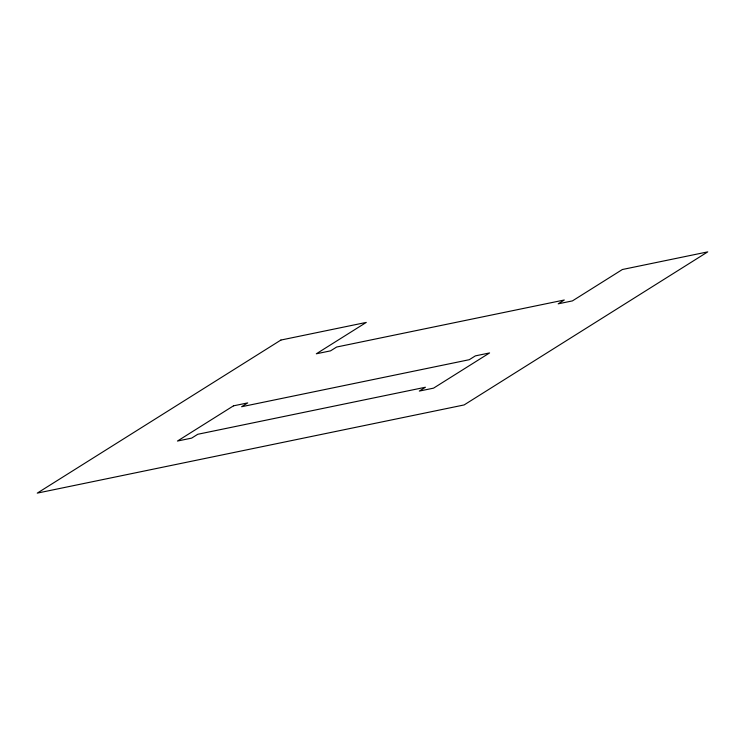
<?xml version="1.0" encoding="UTF-8"?>
<svg xmlns="http://www.w3.org/2000/svg" width="745" height="745" viewBox="0 0 745 745"><rect width="100%" height="100%" fill="white"/><g stroke="black" fill="none" stroke-linecap="round" stroke-linejoin="round"><path stroke-width="1.12" d="M280.902 340.055L37.25 493.125L464.098 404.945L707.75 251.875L622.382 269.513L572.43 300.896L558.201 303.83L564.291 300.002L336.638 347.03L330.547 350.858L316.318 353.8L366.27 322.417L280.902 340.055M233.483 405.839L177.44 441.049L191.67 438.107L197.76 434.279L425.414 387.251L419.323 391.078L433.553 388.145L489.595 352.934L475.366 355.877L469.276 359.705L241.613 406.733L247.713 402.905L233.483 405.839"/></g></svg>
